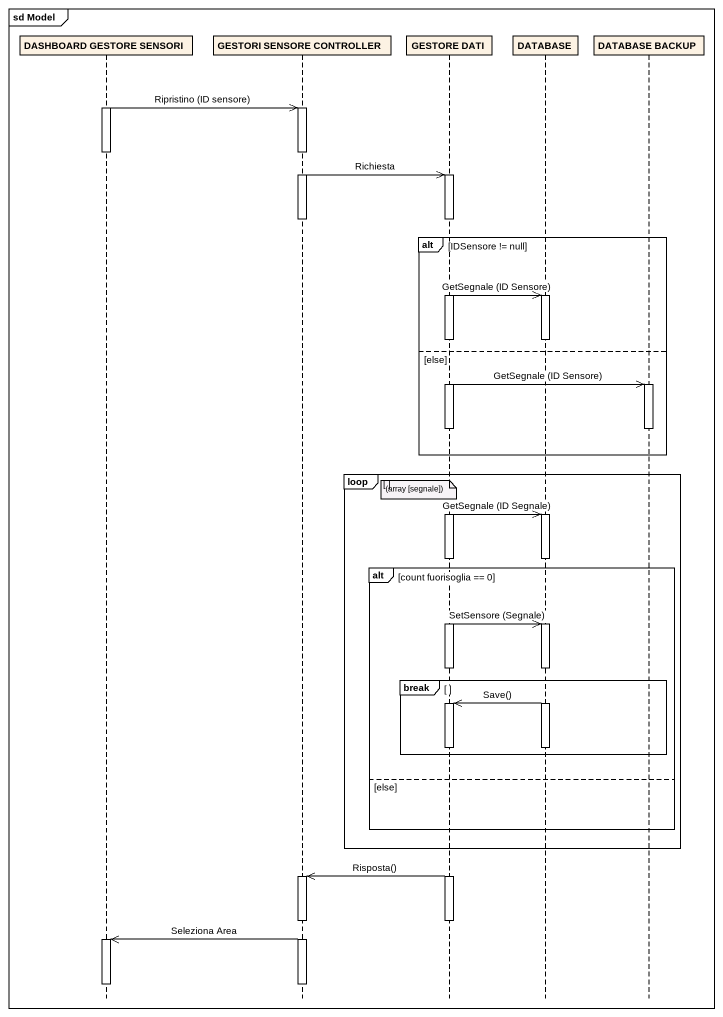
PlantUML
@startuml
mainframe sd Model
hide footbox
participant "DASHBOARD GESTORE SENSORI" as DASHBOARD_GESTORE_SENSORI
participant "GESTORI SENSORE CONTROLLER" as GESTORI_SENSORE_CONTROLLER
participant "GESTORE DATI" as GESTORE_DATI
participant "DATABASE" as DATABASE_
participant "DATABASE BACKUP" as DATABASE_BACKUP

activate DASHBOARD_GESTORE_SENSORI
DASHBOARD_GESTORE_SENSORI ->> GESTORI_SENSORE_CONTROLLER : Ripristino (ID sensore)
activate GESTORI_SENSORE_CONTROLLER
deactivate DASHBOARD_GESTORE_SENSORI
GESTORI_SENSORE_CONTROLLER ->> GESTORE_DATI : Richiesta
activate GESTORE_DATI
deactivate GESTORI_SENSORE_CONTROLLER
alt IDSensore != null
  GESTORE_DATI ->> DATABASE_ : GetSegnale (ID Sensore)
  activate DATABASE_
  deactivate DATABASE_
else else
  GESTORE_DATI ->> DATABASE_BACKUP : GetSegnale (ID Sensore)
  activate DATABASE_BACKUP
  deactivate DATABASE_BACKUP
end
loop
  note over GESTORE_DATI : (array [segnale])
  GESTORE_DATI ->> DATABASE_ : GetSegnale (ID Segnale)
  activate DATABASE_
  deactivate DATABASE_
  alt count fuorisoglia == 0
    GESTORE_DATI ->> DATABASE_ : SetSensore (Segnale)
    activate DATABASE_
    deactivate GESTORE_DATI
    break
      DATABASE_ ->> GESTORE_DATI : Save()
      activate GESTORE_DATI
      deactivate DATABASE_
    end
  else else
  end
end
GESTORE_DATI ->> GESTORI_SENSORE_CONTROLLER : Risposta()
activate GESTORI_SENSORE_CONTROLLER
deactivate GESTORE_DATI
GESTORI_SENSORE_CONTROLLER ->> DASHBOARD_GESTORE_SENSORI : Seleziona Area
activate DASHBOARD_GESTORE_SENSORI
deactivate GESTORI_SENSORE_CONTROLLER
deactivate DASHBOARD_GESTORE_SENSORI
@enduml
